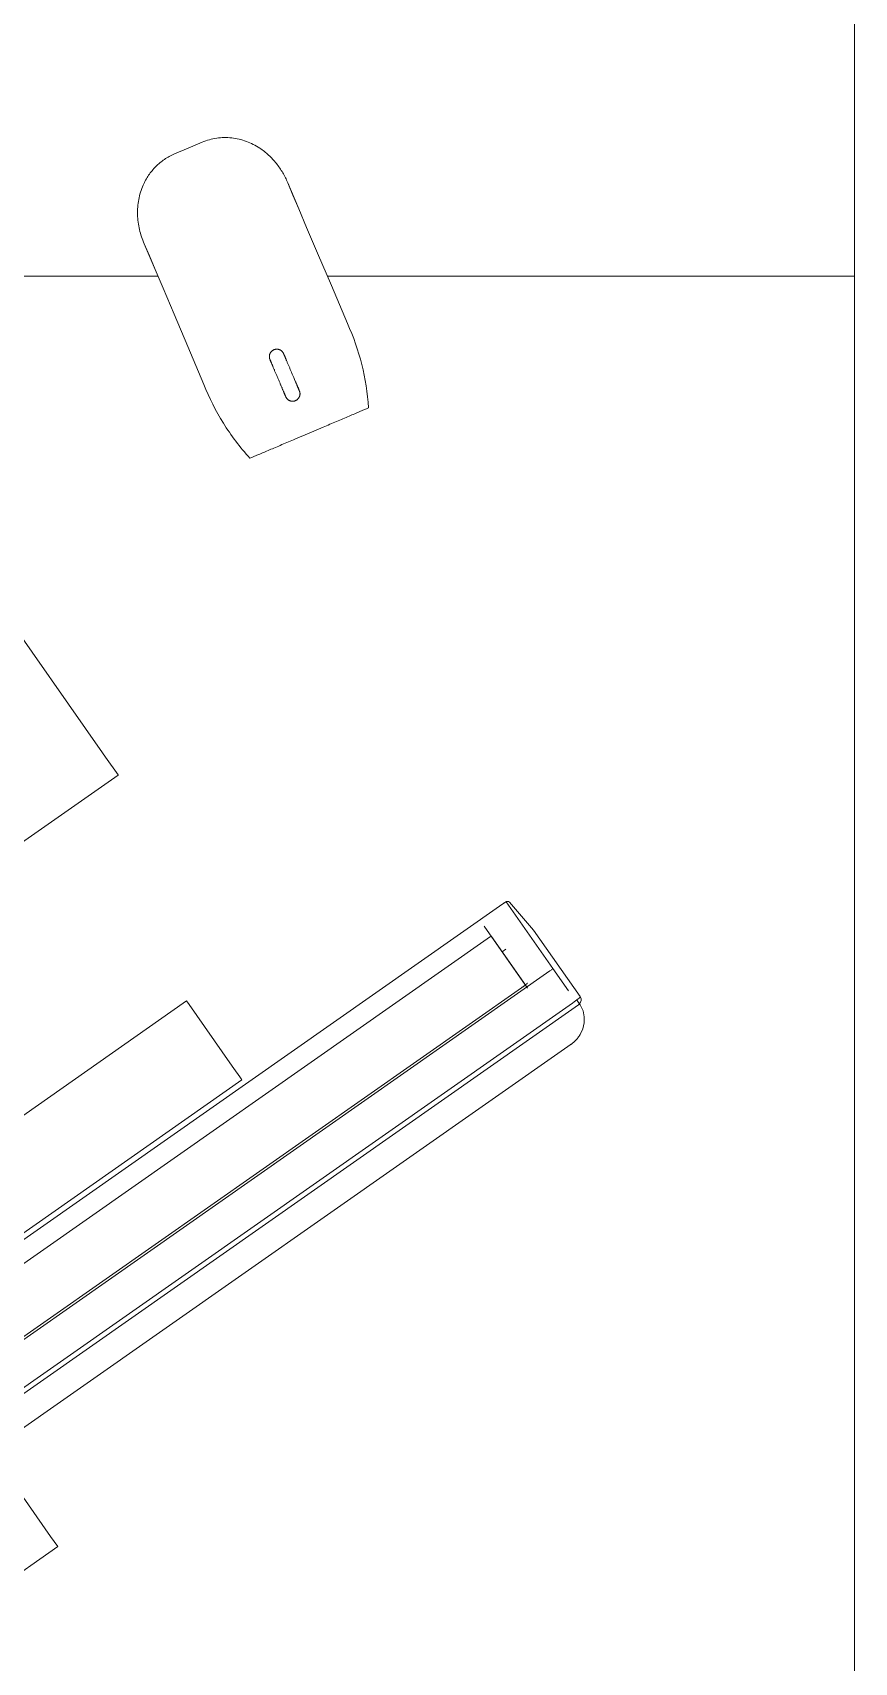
# Model space of a CAD drawing. Header units: inches. Extents: x 1 to 4637, y -664 to 702.
# Drawn here: x 1993.42 to 2006.29, y 577.7 to 603.21 of the extents above; entities that cross this region are included whole.
import ezdxf

# ---------------------------------------------------------------- set-up
doc = ezdxf.new("R2010")
doc.units = ezdxf.units.IN
doc.header["$MEASUREMENT"] = 0
doc.layers.add('I-FURN', color=30, linetype='Continuous', lineweight=9)
doc.layers.add('I-WALL', color=2, linetype='Continuous', lineweight=9)

# ---------------------------------------------------------------- blocks, each defined once
blk = doc.blocks.new('Desk - Group 3 - No Side Chairs-2416200-New Construction - Tel_Data_Elec Plan')
at = {"layer": 'I-FURN'}
for p, q in [((24.833, 26.304), (4.434, 12.02)), ((25.398, 26.165), (4.371, 11.441)), ((25.443, 26.101), (4.415, 11.378)), ((25.443, 26.101), (4.415, 11.378)), ((25.796, 25.597), (4.768, 10.874)), ((5.215, 11.14), (25.392, 25.269)), ((5.504, 9.823), (26.531, 24.547)), ((5.504, 9.823), (26.531, 24.547)), ((5.753, 10.372), (25.93, 24.501)), ((22.542, 21.649), (9.591, 12.581)), ((14.69, 21.438), (12.475, 19.887)), ((10.456, 11.345), (23.407, 20.414)), ((12.588, 19.726), (12.475, 19.887)), ((13.538, 18.368), (12.588, 19.726)), ((26.363, 18.197), (11.528, 7.809)), ((9.625, 12.532), (9.591, 12.581)), ((9.715, 12.404), (9.625, 12.532)), ((9.778, 12.313), (9.715, 12.404)), ((10.418, 11.4), (9.778, 12.313)), ((5.024, 10.234), (4.294, 11.277)), ((4.294, 11.277), (5.024, 10.234)), ((4.372, 11.441), (4.303, 11.393)), ((4.303, 11.393), (4.348, 11.327)), ((10.456, 11.345), (10.418, 11.4)), ((4.477, 11.186), (4.722, 10.835)), ((5.796, 10.174), (5.118, 11.142)), ((5.147, 11.1), (5.684, 10.333)), ((4.722, 10.835), (5.452, 9.793)), ((5.516, 10.573), (5.459, 10.533)), ((5.516, 10.573), (5.459, 10.533)), ((5.024, 10.234), (5.403, 9.799)), ((11.531, 7.805), (11.528, 7.809)), ((11.726, 7.527), (11.531, 7.805)), ((11.774, 7.459), (11.726, 7.527)), ((14.907, 2.984), (11.774, 7.459)), ((8.537, 2.455), (8.319, 2.362)), ((8.754, 2.547), (8.537, 2.455)), ((8.253, 0), (0, 0)), ((20, 0), (10.904, 0)), ((0, 0), (8.253, 0)), ((10.904, 0), (72, 0)), ((11.12, -0.508), (10.949, -0.104)), ((8.702, -1.058), (8.873, -1.462)), ((10.213, -2.099), (10.43, -2.007)), ((10.43, -2.007), (10.648, -1.915))]:
    blk.add_line(p, q, dxfattribs=at)
at = {"layer": 'I-FURN', "flags": 128}
for points in [[(4.287, 11.417), (4.25, 11.501), (4.232, 11.592), (4.234, 11.687), (4.255, 11.781), (4.296, 11.871)], [(4.294, 11.277), (4.28, 11.31), (4.28, 11.337), (4.284, 11.354), (4.288, 11.364), (4.292, 11.371), (4.296, 11.377), (4.298, 11.38), (4.301, 11.384), (4.303, 11.386), (4.305, 11.389), (4.307, 11.391), (4.309, 11.393), (4.311, 11.394), (4.313, 11.396), (4.315, 11.398), (4.317, 11.4), (4.319, 11.401), (4.321, 11.403), (4.323, 11.405), (4.325, 11.406), (4.327, 11.408), (4.329, 11.41), (4.331, 11.412), (4.333, 11.413), (4.336, 11.415), (4.338, 11.417), (4.34, 11.419), (4.343, 11.421), (4.345, 11.422), (4.347, 11.424), (4.35, 11.426), (4.352, 11.428), (4.355, 11.43), (4.357, 11.432), (4.36, 11.433), (4.363, 11.435), (4.365, 11.437), (4.368, 11.439), (4.37, 11.441), (4.371, 11.441)], [(5.118, 11.064), (5.118, 11.064), (5.118, 11.065), (5.119, 11.066), (5.12, 11.067), (5.122, 11.068), (5.124, 11.07), (5.126, 11.072), (5.128, 11.074), (5.13, 11.076), (5.133, 11.078), (5.136, 11.08), (5.138, 11.083), (5.142, 11.085), (5.145, 11.088), (5.148, 11.091), (5.152, 11.094), (5.155, 11.096), (5.159, 11.099), (5.163, 11.102), (5.167, 11.106), (5.171, 11.109), (5.176, 11.112), (5.18, 11.115), (5.184, 11.118), (5.189, 11.122), (5.193, 11.125), (5.198, 11.128), (5.202, 11.131), (5.207, 11.135), (5.212, 11.138), (5.215, 11.14)], [(5.403, 9.799), (5.415, 9.79), (5.425, 9.787), (5.432, 9.786), (5.437, 9.787), (5.44, 9.787), (5.443, 9.788), (5.445, 9.789), (5.447, 9.789), (5.449, 9.79), (5.451, 9.791), (5.452, 9.791), (5.454, 9.792), (5.455, 9.793), (5.457, 9.794), (5.458, 9.795), (5.46, 9.795), (5.462, 9.796), (5.463, 9.797), (5.465, 9.798), (5.467, 9.799), (5.468, 9.8), (5.47, 9.801), (5.472, 9.802), (5.474, 9.803), (5.476, 9.805), (5.478, 9.806), (5.48, 9.807), (5.481, 9.808), (5.483, 9.809), (5.485, 9.811), (5.487, 9.812), (5.49, 9.813), (5.492, 9.815), (5.494, 9.816), (5.496, 9.818), (5.498, 9.819), (5.5, 9.82), (5.502, 9.822), (5.504, 9.823), (5.504, 9.823)], [(8.69, 1.794), (8.689, 1.799), (8.687, 1.803), (8.686, 1.807), (8.685, 1.812), (8.684, 1.816), (8.683, 1.821), (8.682, 1.826), (8.682, 1.83), (8.681, 1.835), (8.681, 1.84), (8.681, 1.844), (8.682, 1.849), (8.682, 1.854), (8.683, 1.858), (8.684, 1.863), (8.685, 1.867), (8.686, 1.872), (8.687, 1.876), (8.689, 1.881), (8.69, 1.885), (8.692, 1.889), (8.694, 1.893), (8.697, 1.897), (8.699, 1.901), (8.701, 1.905), (8.704, 1.909), (8.707, 1.913), (8.71, 1.916), (8.713, 1.92), (8.716, 1.923), (8.72, 1.926), (8.723, 1.929), (8.727, 1.932), (8.731, 1.935), (8.735, 1.938), (8.739, 1.94), (8.743, 1.942), (8.747, 1.944), (8.751, 1.946), (8.755, 1.948), (8.76, 1.95), (8.764, 1.951), (8.769, 1.953), (8.773, 1.954), (8.778, 1.954), (8.782, 1.955), (8.787, 1.956), (8.792, 1.956), (8.796, 1.956), (8.801, 1.956), (8.806, 1.956), (8.81, 1.956), (8.815, 1.955), (8.819, 1.954), (8.824, 1.953), (8.828, 1.952), (8.833, 1.951), (8.837, 1.949), (8.842, 1.948), (8.846, 1.946), (8.85, 1.944), (8.854, 1.942), (8.858, 1.939), (8.862, 1.937), (8.866, 1.934), (8.87, 1.931), (8.873, 1.928), (8.877, 1.925), (8.88, 1.922), (8.883, 1.919), (8.887, 1.915), (8.889, 1.911), (8.892, 1.908), (8.895, 1.904), (8.897, 1.9), (8.9, 1.896), (8.902, 1.892), (8.904, 1.888), (8.905, 1.885)], [(8.69, 1.794), (8.691, 1.794), (8.691, 1.793), (8.691, 1.792), (8.692, 1.791), (8.693, 1.788), (8.694, 1.786), (8.695, 1.783), (8.697, 1.779), (8.698, 1.776), (8.7, 1.771), (8.702, 1.767), (8.704, 1.761), (8.707, 1.756), (8.709, 1.75), (8.712, 1.743), (8.715, 1.737), (8.718, 1.729), (8.721, 1.722), (8.724, 1.714), (8.728, 1.706), (8.732, 1.697), (8.735, 1.689), (8.739, 1.679), (8.743, 1.67), (8.747, 1.66), (8.752, 1.65), (8.756, 1.64), (8.76, 1.63), (8.765, 1.619), (8.769, 1.609), (8.774, 1.598), (8.779, 1.587), (8.783, 1.575), (8.788, 1.564), (8.793, 1.553), (8.798, 1.541), (8.803, 1.53), (8.808, 1.518), (8.813, 1.506), (8.814, 1.503)], [(8.771, 1.606), (8.766, 1.616), (8.761, 1.627), (8.757, 1.638), (8.753, 1.648), (8.748, 1.658), (8.744, 1.668), (8.74, 1.677), (8.736, 1.686), (8.733, 1.695), (8.729, 1.704), (8.725, 1.712), (8.722, 1.72), (8.719, 1.728), (8.716, 1.735), (8.713, 1.742), (8.71, 1.748), (8.707, 1.754), (8.705, 1.76), (8.703, 1.765), (8.701, 1.77), (8.699, 1.774), (8.697, 1.778), (8.696, 1.782), (8.694, 1.785), (8.693, 1.788), (8.692, 1.79), (8.692, 1.792), (8.691, 1.793), (8.691, 1.794), (8.69, 1.794)], [(9.028, 1.594), (9.024, 1.606), (9.019, 1.617), (9.014, 1.629), (9.009, 1.641), (9.004, 1.652), (8.999, 1.663), (8.994, 1.675), (8.99, 1.686), (8.985, 1.697), (8.98, 1.707), (8.976, 1.718), (8.971, 1.729), (8.967, 1.739), (8.963, 1.749), (8.959, 1.759), (8.955, 1.768), (8.951, 1.777), (8.947, 1.786), (8.943, 1.795), (8.94, 1.803), (8.936, 1.811), (8.933, 1.819), (8.93, 1.826), (8.927, 1.833), (8.924, 1.839), (8.922, 1.845), (8.919, 1.851), (8.917, 1.856), (8.915, 1.861), (8.913, 1.865), (8.912, 1.869), (8.91, 1.873), (8.909, 1.876), (8.908, 1.879), (8.907, 1.881), (8.906, 1.883), (8.905, 1.884), (8.905, 1.885), (8.905, 1.885)], [(8.905, 1.885), (8.905, 1.885), (8.905, 1.884), (8.906, 1.883), (8.906, 1.882), (8.907, 1.879), (8.908, 1.877), (8.91, 1.874), (8.911, 1.87), (8.913, 1.867), (8.915, 1.862), (8.917, 1.858), (8.919, 1.852), (8.921, 1.847), (8.924, 1.841), (8.926, 1.834), (8.929, 1.828), (8.932, 1.82), (8.936, 1.813), (8.939, 1.805), (8.942, 1.797), (8.946, 1.788), (8.95, 1.78), (8.954, 1.77), (8.958, 1.761), (8.962, 1.751), (8.966, 1.741), (8.97, 1.731), (8.975, 1.721), (8.979, 1.71), (8.984, 1.7)], [(9.152, 1.303), (9.152, 1.303), (9.152, 1.304), (9.151, 1.305), (9.15, 1.307), (9.15, 1.309), (9.148, 1.311), (9.147, 1.314), (9.146, 1.318), (9.144, 1.322), (9.142, 1.326), (9.14, 1.331), (9.138, 1.336), (9.136, 1.341), (9.133, 1.347), (9.13, 1.354), (9.128, 1.361), (9.125, 1.368), (9.121, 1.375), (9.118, 1.383), (9.115, 1.391), (9.111, 1.4), (9.107, 1.409), (9.103, 1.418), (9.099, 1.427), (9.095, 1.437), (9.091, 1.447), (9.087, 1.457), (9.082, 1.467), (9.078, 1.478), (9.073, 1.489), (9.069, 1.5), (9.064, 1.511), (9.059, 1.522), (9.054, 1.533), (9.049, 1.545), (9.045, 1.556), (9.04, 1.568), (9.035, 1.579), (9.03, 1.591), (9.028, 1.594)], [(11.12, -0.508), (11.039, -0.318), (10.949, -0.104), (10.825, 0.188), (10.653, 0.592), (10.437, 1.101), (10.186, 1.694)], [(8.814, 1.503), (8.819, 1.491), (8.824, 1.48), (8.829, 1.468), (8.834, 1.457), (8.839, 1.445), (8.843, 1.434), (8.848, 1.423), (8.853, 1.412), (8.858, 1.401), (8.862, 1.39), (8.867, 1.379), (8.871, 1.369), (8.875, 1.358), (8.88, 1.348), (8.884, 1.339), (8.888, 1.329), (8.892, 1.32), (8.896, 1.311), (8.899, 1.303), (8.903, 1.294), (8.906, 1.286), (8.909, 1.279), (8.912, 1.271), (8.915, 1.265), (8.918, 1.258), (8.921, 1.252), (8.923, 1.246), (8.925, 1.241), (8.927, 1.236), (8.929, 1.232), (8.931, 1.228), (8.932, 1.224), (8.934, 1.221), (8.935, 1.218), (8.936, 1.216), (8.937, 1.214), (8.937, 1.213), (8.937, 1.212), (8.938, 1.212)], [(8.938, 1.212), (8.938, 1.212), (8.937, 1.213), (8.937, 1.214), (8.936, 1.216), (8.935, 1.218), (8.934, 1.22), (8.933, 1.223), (8.931, 1.227), (8.93, 1.231), (8.928, 1.235), (8.926, 1.24), (8.924, 1.245), (8.921, 1.25), (8.919, 1.256), (8.916, 1.263), (8.913, 1.27), (8.91, 1.277), (8.907, 1.284), (8.904, 1.292), (8.9, 1.3), (8.897, 1.309), (8.893, 1.318)], [(9.152, 1.303), (9.154, 1.299), (9.155, 1.294), (9.157, 1.29), (9.158, 1.285), (9.159, 1.281), (9.16, 1.276), (9.16, 1.272), (9.161, 1.267), (9.161, 1.262), (9.161, 1.258), (9.161, 1.253), (9.161, 1.248), (9.16, 1.244), (9.16, 1.239), (9.159, 1.235), (9.158, 1.23), (9.157, 1.225), (9.155, 1.221), (9.154, 1.217), (9.152, 1.212), (9.15, 1.208), (9.148, 1.204), (9.146, 1.2), (9.144, 1.196), (9.141, 1.192), (9.138, 1.188), (9.135, 1.184), (9.133, 1.181), (9.129, 1.177), (9.126, 1.174), (9.123, 1.171), (9.119, 1.168), (9.116, 1.165), (9.112, 1.162), (9.108, 1.16), (9.104, 1.157), (9.1, 1.155), (9.096, 1.153), (9.091, 1.151), (9.087, 1.149), (9.083, 1.147), (9.078, 1.146), (9.074, 1.145), (9.069, 1.144), (9.065, 1.143), (9.06, 1.142), (9.056, 1.142), (9.051, 1.141), (9.046, 1.141), (9.042, 1.141), (9.037, 1.141), (9.032, 1.142), (9.028, 1.142), (9.023, 1.143), (9.019, 1.144), (9.014, 1.145), (9.01, 1.147), (9.005, 1.148), (9.001, 1.15), (8.997, 1.152), (8.992, 1.154), (8.988, 1.156), (8.984, 1.158), (8.98, 1.161), (8.976, 1.163), (8.973, 1.166), (8.969, 1.169), (8.966, 1.172), (8.962, 1.175), (8.959, 1.179), (8.956, 1.182), (8.953, 1.186), (8.95, 1.19), (8.948, 1.193), (8.945, 1.197), (8.943, 1.201), (8.941, 1.205), (8.939, 1.21), (8.938, 1.212)], [(9.106, 1.411), (9.11, 1.402), (9.114, 1.394), (9.117, 1.385), (9.12, 1.377), (9.124, 1.37), (9.127, 1.362), (9.13, 1.356), (9.132, 1.349), (9.135, 1.343), (9.137, 1.337), (9.14, 1.332), (9.142, 1.327), (9.144, 1.323), (9.145, 1.319), (9.147, 1.315), (9.148, 1.312), (9.149, 1.309), (9.15, 1.307), (9.151, 1.305), (9.152, 1.304), (9.152, 1.303), (9.152, 1.303)], [(7.939, 0.74), (8.19, 0.147), (8.406, -0.362), (8.578, -0.766), (8.702, -1.058), (8.792, -1.272), (8.873, -1.462)]]:
    blk.add_lwpolyline(points, dxfattribs=at)
at = {"layer": 'I-FURN'}
for centre, major_axis, start_param, end_param in [((4.423, 11.367), (0.129, 0.09), 1.570796, 3.141593), ((4.423, 11.367), (0.129, 0.09), 1.570796, 3.141593), ((4.771, 10.87), (0.0493, 0.0345), 1.570796, 3.141593), ((4.771, 10.87), (0.0493, 0.0345), 2.356194, 3.141593), ((5.749, 10.378), (0.0645, 0.0452), 3.141593, 4.712389), ((5.501, 9.828), (0.0493, 0.0345), 3.926991, 4.712389)]:
    blk.add_ellipse(centre, major_axis=major_axis, ratio=0.087156, start_param=start_param, end_param=end_param, dxfattribs=at)
for points in [[(4.296, 11.871), (4.306, 11.888), (4.328, 11.921), (4.366, 11.964), (4.409, 12.003), (4.44, 12.025), (4.456, 12.035)], [(10.186, 1.694), (10.102, 1.906), (9.899, 2.31), (9.623, 2.676), (9.466, 2.849)], [(7.607, 2.06), (7.623, 1.827), (7.695, 1.375), (7.844, 0.947), (7.939, 0.74)]]:
    blk.add_open_spline(points, degree=3, dxfattribs=at)
for points, knots in [([(4.303, 11.393), (4.302, 11.394), (4.299, 11.398), (4.293, 11.408), (4.287, 11.417)], [0.25, 0.25, 0.25, 0.25, 0.5, 1, 1, 1, 1]), ([(9.466, 2.849), (9.426, 2.832), (9.335, 2.794), (9.192, 2.733), (9.065, 2.679), (8.931, 2.622), (8.826, 2.578), (8.754, 2.547)], [-1, -1, -1, -1, -0.75, -0.5, -0.375, -0.25, 0, 0, 0, 0]), ([(8.319, 2.362), (8.247, 2.332), (8.143, 2.287), (8.008, 2.23), (7.881, 2.176), (7.738, 2.116), (7.647, 2.077), (7.607, 2.06)], [-1, -1, -1, -1, -0.75, -0.625, -0.5, -0.25, 0, 0, 0, 0]), ([(10.648, -1.915), (10.703, -1.891), (10.807, -1.834), (10.943, -1.721), (11.056, -1.584), (11.152, -1.411), (11.216, -1.202), (11.233, -0.965), (11.2, -0.729), (11.152, -0.581), (11.12, -0.508)], [-1, -1, -1, -1, -0.892857, -0.785714, -0.678571, -0.571429, -0.428571, -0.285714, -0.142857, 0, 0, 0, 0]), ([(8.873, -1.462), (8.896, -1.517), (8.935, -1.596), (8.998, -1.694), (9.051, -1.766), (9.109, -1.834), (9.192, -1.917), (9.324, -2.022), (9.518, -2.121), (9.749, -2.176), (9.988, -2.172), (10.139, -2.13), (10.213, -2.099)], [-1, -1, -1, -1, -0.892857, -0.839286, -0.785714, -0.732143, -0.678571, -0.571429, -0.428571, -0.285714, -0.142857, 0, 0, 0, 0])]:
    blk.add_open_spline(points, degree=3, knots=knots, dxfattribs=at)

msp = doc.modelspace()

# ---------------------------------------------------------------- linework, layer by layer
at = {"layer": 'I-WALL', "color": 250, "lineweight": 20}
msp.add_line((2006.286, 677.397), (2006.286, 530.022), dxfattribs=at)

# ---------------------------------------------------------------- block references
at = {"layer": 'I-FURN', "rotation": 180}
msp.add_blockref('Desk - Group 3 - No Side Chairs-2416200-New Construction - Tel_Data_Elec Plan', (2006.286, 599.397), dxfattribs=at)

doc.saveas('drawing.dxf')
